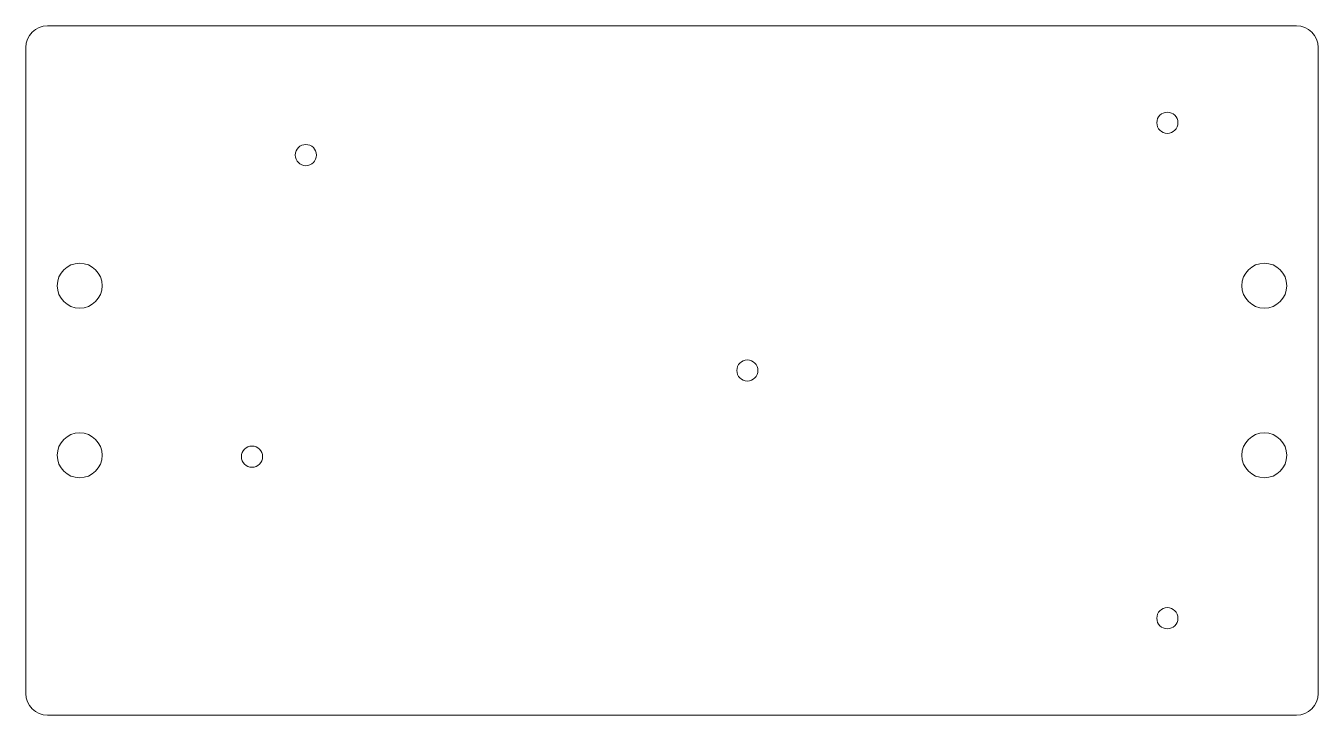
# Model space of a CAD drawing. Header units: inches. Extents: x 14.79 to 20.79, y 13.92 to 17.12.
import ezdxf

# ---------------------------------------------------------------- set-up
doc = ezdxf.new("R2010")
doc.units = ezdxf.units.IN
doc.header["$MEASUREMENT"] = 0
doc.layers.get('0').update_dxf_attribs({"color": 1, "lineweight": 5})

msp = doc.modelspace()

# ---------------------------------------------------------------- linework, layer by layer
at = {"linetype": 'Continuous'}
for p, q in [((14.8865, 17.116), (20.6865, 17.116)), ((14.7865, 14.016), (14.7865, 17.016)), ((20.7865, 17.016), (20.7865, 14.016)), ((20.6865, 13.916), (14.8865, 13.916))]:
    msp.add_line(p, q, dxfattribs=at)
for centre, radius in [((20.0865, 16.666), 0.0492), ((16.0865, 16.516), 0.0492), ((15.0365, 15.9097), 0.1043), ((20.5365, 15.9097), 0.1043), ((18.1365, 15.516), 0.0492), ((15.0365, 15.1223), 0.1043), ((20.5365, 15.1223), 0.1043), ((15.8365, 15.116), 0.0492), ((20.0865, 14.366), 0.0492)]:
    msp.add_circle(centre, radius, dxfattribs=at)
for centre, start, end in [((14.8865, 17.016), 90, 180), ((20.6865, 17.016), 0, 90), ((14.8865, 14.016), 180, 270), ((20.6865, 14.016), 270, 0)]:
    msp.add_arc(centre, 0.1, start, end, dxfattribs=at)

doc.saveas('drawing.dxf')
